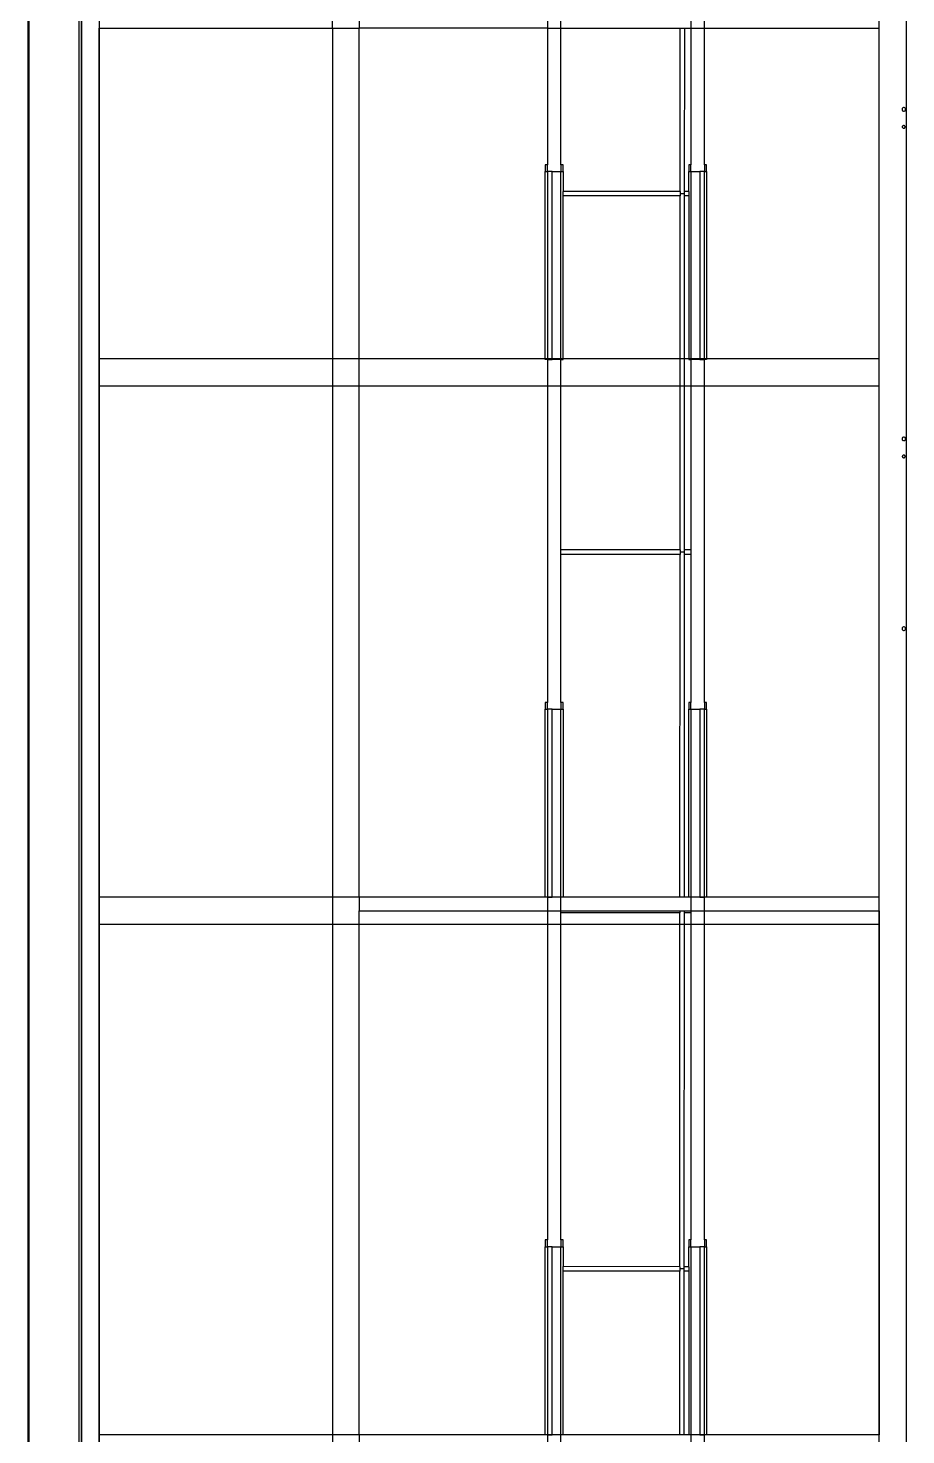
# Model space of a CAD drawing. Header units: millimetres. Extents: x 90964 to 877642, y 656808 to 1438307.
# Drawn here: x 833494 to 843285, y 1190027 to 1205727 of the extents above; entities that cross this region are included whole.
import ezdxf

# ---------------------------------------------------------------- set-up
doc = ezdxf.new("R2010")
doc.units = ezdxf.units.MM
doc.header["$LTSCALE"] = 300
doc.layers.add('ProfileEdges', color=7, linetype='Continuous')
doc.layers.add('SectionCutEdges', color=7, linetype='Continuous')

msp = doc.modelspace()

# ---------------------------------------------------------------- linework, layer by layer
at = {"color": 251}
for p, q in [((834062.1, 1179938.3), (834062.1, 1259469)), ((833494, 1181026.5), (833494, 1258215.2)), ((833505.6, 1181026.5), (833505.6, 1258215.2)), ((840767.8, 1203903.3), (840768.4, 1205726.5)), ((840817.8, 1203903.3), (840818.4, 1205726.5)), ((839263.1, 1202026.5), (839263.1, 1204126.5)), ((839438.1, 1202026.5), (839438.1, 1204126.5)), ((839463.1, 1204126.5), (839463.1, 1203903.8)), ((840863.1, 1203903.3), (840863.1, 1204126.5)), ((840888.1, 1204126.5), (840888.1, 1202026.5)), ((841063.1, 1204126.5), (841063.1, 1202026.5)), ((840767.8, 1203903.3), (839463.1, 1203903.8)), ((839463.1, 1203853.8), (839463.1, 1203903.8)), ((840767.8, 1203878.3), (840767.7, 1203853.3)), ((840767.8, 1203903.3), (840767.8, 1203878.3)), ((840817.8, 1203878.3), (840767.8, 1203878.3)), ((840817.7, 1203853.3), (840817.8, 1203878.3)), ((840863.1, 1203903.3), (840817.8, 1203903.3)), ((840817.8, 1203878.3), (840817.8, 1203903.3)), ((840863.1, 1203903.3), (840863.1, 1203853.3)), ((840767.7, 1203853.3), (839463.1, 1203853.8)), ((839463.1, 1202026.5), (839463.1, 1203853.8)), ((840766.5, 1199903.3), (840767.7, 1203853.3)), ((840816.5, 1199903.3), (840817.7, 1203853.3)), ((840863.1, 1203853.3), (840817.7, 1203853.3)), ((840863.1, 1203853.3), (840863.1, 1202026.5)), ((839288.1, 1202026.5), (839263.1, 1202026.5)), ((839438.1, 1202026.5), (839463.1, 1202026.5)), ((840863.1, 1202026.5), (840888.1, 1202026.5)), ((841063.1, 1202026.5), (841038.1, 1202026.5)), ((840766.5, 1199903.3), (839438.1, 1199903.8)), ((840766.4, 1199853.3), (839438.1, 1199853.8)), ((840765.2, 1196026.5), (840766.4, 1199853.3)), ((840766.5, 1199878.3), (840766.4, 1199853.3)), ((840766.5, 1199903.3), (840766.5, 1199878.3)), ((840816.5, 1199878.3), (840766.5, 1199878.3)), ((840815.2, 1196026.5), (840816.4, 1199853.3)), ((840816.4, 1199853.3), (840816.5, 1199878.3)), ((840888.1, 1199853.3), (840816.4, 1199853.3)), ((840888.1, 1199903.3), (840816.5, 1199903.3)), ((840816.5, 1199878.3), (840816.5, 1199903.3)), ((839263.1, 1196026.5), (839263.1, 1198126.5)), ((839438.1, 1196026.5), (839438.1, 1198126.5)), ((839463.1, 1198126.5), (839463.1, 1196026.5)), ((840863.1, 1196026.5), (840863.1, 1198126.5)), ((840888.1, 1198126.5), (840888.1, 1196026.5)), ((841063.1, 1198126.5), (841063.1, 1196026.5)), ((840765.2, 1195876.5), (840765.2, 1195853.4)), ((840815.2, 1195853.3), (840815.2, 1195876.5)), ((840765.2, 1195853.4), (839438.1, 1195853.8)), ((840763.9, 1191903.4), (840765.2, 1195853.4)), ((840813.9, 1191903.3), (840815.2, 1195853.3)), ((840888.1, 1195853.3), (840815.2, 1195853.3)), ((839263.1, 1190026.5), (839263.1, 1192126.5)), ((839438.1, 1190026.5), (839438.1, 1192126.5)), ((839463.1, 1192126.5), (839463.1, 1191903.8)), ((840863.1, 1191903.3), (840863.1, 1192126.5)), ((840888.1, 1192126.5), (840888.1, 1190026.5)), ((841063.1, 1192126.5), (841063.1, 1190026.5)), ((840763.9, 1191903.4), (839463.1, 1191903.8)), ((839463.1, 1191853.8), (839463.1, 1191903.8)), ((840763.9, 1191853.4), (839463.1, 1191853.8)), ((839463.1, 1190026.5), (839463.1, 1191853.8)), ((840763.3, 1190026.5), (840763.9, 1191853.4)), ((840763.9, 1191903.4), (840763.9, 1191878.4)), ((840813.9, 1191878.3), (840763.9, 1191878.4)), ((840763.9, 1191878.4), (840763.9, 1191853.4)), ((840813.3, 1190026.5), (840813.9, 1191853.3)), ((840863.1, 1191903.3), (840813.9, 1191903.3)), ((840813.9, 1191878.3), (840813.9, 1191903.3)), ((840813.9, 1191853.3), (840813.9, 1191878.3)), ((840863.1, 1191853.3), (840813.9, 1191853.3)), ((840863.1, 1191903.3), (840863.1, 1191853.3)), ((840863.1, 1191853.3), (840863.1, 1190026.5))]:
    msp.add_line(p, q, dxfattribs=at)
at = {"layer": 'ProfileEdges'}
for points in [[(842988.1, 1261726.5), (843288.1, 1261726.5), (843288.1, 1181026.5), (842988.1, 1181026.5)], [(834088.1, 1259226.5), (834288.1, 1259226.5), (834288.1, 1181026.5), (834088.1, 1181026.5)], [(842988.1, 1202034.3), (834288.1, 1202034.3), (834288.1, 1201734.3), (842988.1, 1201734.3)], [(842988.1, 1196026.6), (834288.1, 1196026.5), (834288.1, 1195726.5), (842988.1, 1195726.6)], [(842988.1, 1190026.6), (834288.1, 1190026.5), (834288.1, 1189726.5), (842988.1, 1189726.6)]]:
    msp.add_lwpolyline(points, close=True, dxfattribs=at)
at = {"layer": 'SectionCutEdges', "color": 251}
for p, q in [((834088.1, 1259226.5), (834088.1, 1181026.5)), ((834288.1, 1206026.5), (834288.1, 1205726.5)), ((836888.1, 1205726.5), (836888.1, 1206026.5)), ((837188.1, 1206026.5), (837188.1, 1205726.5)), ((839288.1, 1206026.5), (839288.1, 1205726.5)), ((839438.1, 1205726.5), (839438.1, 1206026.5)), ((840888.1, 1206026.5), (840888.1, 1205726.5)), ((841038.1, 1205726.5), (841038.1, 1206026.5)), ((842988.1, 1205726.5), (842988.1, 1206026.5)), ((834288.1, 1181026.5), (834288.1, 1205726.5)), ((834288.1, 1205726.5), (836888.1, 1205726.5)), ((836888.1, 1205726.5), (836888.1, 1205726.5)), ((836888.1, 1205726.5), (836888.1, 1181026.5)), ((836888.1, 1205726.5), (837188.1, 1205726.5)), ((837188.1, 1196026.5), (837188.1, 1205726.5)), ((839288.1, 1205726.5), (837188.1, 1205726.5)), ((839288.1, 1205726.5), (839288.1, 1204201.5)), ((839288.1, 1205726.5), (839438.1, 1205726.5)), ((839438.1, 1204201.5), (839438.1, 1205726.5)), ((839438.1, 1205726.5), (840768.4, 1205726.5)), ((840768.4, 1205726.5), (840818.4, 1205726.5)), ((840818.4, 1205726.5), (840888.1, 1205726.5)), ((840888.1, 1205726.5), (840888.1, 1204201.5)), ((840888.1, 1205726.5), (841038.1, 1205726.5)), ((841038.1, 1204201.5), (841038.1, 1205726.5)), ((841038.1, 1205726.5), (842988.1, 1205726.5)), ((842988.1, 1196026.5), (842988.1, 1205726.5)), ((843243.4, 1204824.7), (843242.7, 1204819.6)), ((843242.7, 1204819.6), (843243.4, 1204814.4)), ((843245.4, 1204829.6), (843243.4, 1204824.7)), ((843248.6, 1204833.7), (843245.4, 1204829.6)), ((843252.7, 1204836.9), (843248.6, 1204833.7)), ((843257.5, 1204838.9), (843252.7, 1204836.9)), ((843262.7, 1204839.6), (843257.5, 1204838.9)), ((843267.9, 1204838.9), (843262.7, 1204839.6)), ((843272.7, 1204836.9), (843267.9, 1204838.9)), ((843276.9, 1204833.7), (843272.7, 1204836.9)), ((843280, 1204829.6), (843276.9, 1204833.7)), ((843282, 1204824.7), (843280, 1204829.6)), ((843282.7, 1204819.6), (843282, 1204824.7)), ((843282, 1204814.4), (843282.7, 1204819.6)), ((843243.4, 1204814.4), (843245.4, 1204809.6)), ((843245.4, 1204809.6), (843248.6, 1204805.4)), ((843248.6, 1204805.4), (843252.7, 1204802.2)), ((843252.7, 1204802.2), (843257.5, 1204800.3)), ((843257.5, 1204800.3), (843262.7, 1204799.6)), ((843262.7, 1204799.6), (843267.9, 1204800.3)), ((843267.9, 1204800.3), (843272.7, 1204802.2)), ((843272.7, 1204802.2), (843276.9, 1204805.4)), ((843276.9, 1204805.4), (843280, 1204809.6)), ((843280, 1204809.6), (843282, 1204814.4)), ((843247.7, 1204624.6), (843248.2, 1204628.5)), ((843248.2, 1204620.7), (843247.7, 1204624.6)), ((843248.2, 1204628.5), (843249.7, 1204632.1)), ((843249.7, 1204617.1), (843248.2, 1204620.7)), ((843252.1, 1204635.2), (843249.7, 1204632.1)), ((843249.7, 1204617.1), (843252.1, 1204614)), ((843255.2, 1204637.6), (843252.1, 1204635.2)), ((843252.1, 1204614), (843255.2, 1204611.6)), ((843258.8, 1204639.1), (843255.2, 1204637.6)), ((843255.2, 1204611.6), (843258.8, 1204610.1)), ((843262.7, 1204639.6), (843258.8, 1204639.1)), ((843258.8, 1204610.1), (843262.7, 1204609.6)), ((843266.6, 1204639.1), (843262.7, 1204639.6)), ((843262.7, 1204609.6), (843266.6, 1204610.1)), ((843270.2, 1204637.6), (843266.6, 1204639.1)), ((843266.6, 1204610.1), (843270.2, 1204611.6)), ((843273.3, 1204635.2), (843270.2, 1204637.6)), ((843270.2, 1204611.6), (843273.3, 1204614)), ((843275.7, 1204632.1), (843273.3, 1204635.2)), ((843273.3, 1204614), (843275.7, 1204617.1)), ((843277.2, 1204628.5), (843275.7, 1204632.1)), ((843275.7, 1204617.1), (843277.2, 1204620.7)), ((843277.7, 1204624.6), (843277.2, 1204628.5)), ((843277.7, 1204624.6), (843277.2, 1204620.7)), ((839288.1, 1204201.5), (839263.1, 1204201.5)), ((839263.1, 1204201.5), (839263.1, 1204126.5)), ((839288.1, 1204126.5), (839288.1, 1204201.5)), ((839463.1, 1204201.5), (839438.1, 1204201.5)), ((839438.1, 1204201.5), (839438.1, 1204126.5)), ((839463.1, 1204126.5), (839463.1, 1204201.5)), ((840888.1, 1204201.5), (840863.1, 1204201.5)), ((840863.1, 1204201.5), (840863.1, 1204126.5)), ((840888.1, 1204126.5), (840888.1, 1204201.5)), ((841063.1, 1204201.5), (841038.1, 1204201.5)), ((841038.1, 1204201.5), (841038.1, 1204126.5)), ((841063.1, 1204126.5), (841063.1, 1204201.5)), ((839263.1, 1204126.5), (839288.1, 1204126.5)), ((839288.1, 1204126.5), (839288.1, 1202026.5)), ((839338.1, 1204126.5), (839288.1, 1204126.5)), ((839338.1, 1202026.5), (839338.1, 1204126.5)), ((839338.1, 1204126.5), (839438.1, 1204126.5)), ((839438.1, 1204126.5), (839463.1, 1204126.5)), ((840863.1, 1204126.5), (840888.1, 1204126.5)), ((840888.1, 1204126.5), (840988.1, 1204126.5)), ((840988.1, 1204126.5), (840988.1, 1202026.5)), ((841038.1, 1204126.5), (840988.1, 1204126.5)), ((841038.1, 1202026.5), (841038.1, 1204126.5)), ((841038.1, 1204126.5), (841063.1, 1204126.5)), ((839288.1, 1202026.5), (839338.1, 1202026.5)), ((839288.1, 1202026.5), (839288.1, 1198201.5)), ((839438.1, 1202026.5), (839338.1, 1202026.5)), ((839438.1, 1199903.8), (839438.1, 1202026.5)), ((840988.1, 1202026.5), (840888.1, 1202026.5)), ((840888.1, 1202026.5), (840888.1, 1199903.3)), ((840988.1, 1202026.5), (841038.1, 1202026.5)), ((841038.1, 1198201.5), (841038.1, 1202026.5)), ((843243.4, 1201147), (843242.7, 1201141.8)), ((843242.7, 1201141.8), (843243.4, 1201136.6)), ((843245.4, 1201151.8), (843243.4, 1201147)), ((843243.4, 1201136.6), (843245.4, 1201131.8)), ((843248.6, 1201156), (843245.4, 1201151.8)), ((843245.4, 1201131.8), (843248.6, 1201127.7)), ((843252.7, 1201159.1), (843248.6, 1201156)), ((843248.6, 1201127.7), (843252.7, 1201124.5)), ((843257.5, 1201161.1), (843252.7, 1201159.1)), ((843252.7, 1201124.5), (843257.5, 1201122.5)), ((843262.7, 1201161.8), (843257.5, 1201161.1)), ((843257.5, 1201122.5), (843262.7, 1201121.8)), ((843267.9, 1201161.1), (843262.7, 1201161.8)), ((843262.7, 1201121.8), (843267.9, 1201122.5)), ((843272.7, 1201159.1), (843267.9, 1201161.1)), ((843267.9, 1201122.5), (843272.7, 1201124.5)), ((843276.9, 1201156), (843272.7, 1201159.1)), ((843272.7, 1201124.5), (843276.9, 1201127.7)), ((843280, 1201151.8), (843276.9, 1201156)), ((843276.9, 1201127.7), (843280, 1201131.8)), ((843282, 1201147), (843280, 1201151.8)), ((843280, 1201131.8), (843282, 1201136.6)), ((843282.7, 1201141.8), (843282, 1201147)), ((843282, 1201136.6), (843282.7, 1201141.8)), ((843247.7, 1200946.8), (843248.2, 1200950.7)), ((843248.2, 1200942.9), (843247.7, 1200946.8)), ((843249.7, 1200954.3), (843248.2, 1200950.7)), ((843248.2, 1200942.9), (843249.7, 1200939.3)), ((843252.1, 1200957.4), (843249.7, 1200954.3)), ((843249.7, 1200939.3), (843252.1, 1200936.2)), ((843255.2, 1200959.8), (843252.1, 1200957.4)), ((843252.1, 1200936.2), (843255.2, 1200933.8)), ((843258.8, 1200961.3), (843255.2, 1200959.8)), ((843255.2, 1200933.8), (843258.8, 1200932.3)), ((843262.7, 1200961.8), (843258.8, 1200961.3)), ((843258.8, 1200932.3), (843262.7, 1200931.8)), ((843266.6, 1200961.3), (843262.7, 1200961.8)), ((843262.7, 1200931.8), (843266.6, 1200932.3)), ((843270.2, 1200959.8), (843266.6, 1200961.3)), ((843266.6, 1200932.3), (843270.2, 1200933.8)), ((843273.3, 1200957.4), (843270.2, 1200959.8)), ((843270.2, 1200933.8), (843273.3, 1200936.2)), ((843275.7, 1200954.3), (843273.3, 1200957.4)), ((843273.3, 1200936.2), (843275.7, 1200939.3)), ((843277.2, 1200950.7), (843275.7, 1200954.3)), ((843275.7, 1200939.3), (843277.2, 1200942.9)), ((843277.7, 1200946.8), (843277.2, 1200950.7)), ((843277.7, 1200946.8), (843277.2, 1200942.9)), ((839438.1, 1199853.8), (839438.1, 1199903.8)), ((839438.1, 1198201.5), (839438.1, 1199853.8)), ((840888.1, 1199903.3), (840888.1, 1199853.3)), ((840888.1, 1199853.3), (840888.1, 1198201.5)), ((843243.4, 1199029.4), (843242.7, 1199024.2)), ((843242.7, 1199024.2), (843243.4, 1199019)), ((843245.4, 1199034.2), (843243.4, 1199029.4)), ((843243.4, 1199019), (843245.4, 1199014.2)), ((843248.6, 1199038.3), (843245.4, 1199034.2)), ((843245.4, 1199014.2), (843248.6, 1199010)), ((843252.7, 1199041.5), (843248.6, 1199038.3)), ((843248.6, 1199010), (843252.7, 1199006.9)), ((843257.5, 1199043.5), (843252.7, 1199041.5)), ((843262.7, 1199044.2), (843257.5, 1199043.5)), ((843267.9, 1199043.5), (843262.7, 1199044.2)), ((843272.7, 1199041.5), (843267.9, 1199043.5)), ((843276.9, 1199038.3), (843272.7, 1199041.5)), ((843272.7, 1199006.9), (843276.9, 1199010)), ((843280, 1199034.2), (843276.9, 1199038.3)), ((843276.9, 1199010), (843280, 1199014.2)), ((843282, 1199029.4), (843280, 1199034.2)), ((843280, 1199014.2), (843282, 1199019)), ((843282.7, 1199024.2), (843282, 1199029.4)), ((843282, 1199019), (843282.7, 1199024.2)), ((843252.7, 1199006.9), (843257.5, 1199004.9)), ((843257.5, 1199004.9), (843262.7, 1199004.2)), ((843262.7, 1199004.2), (843267.9, 1199004.9)), ((843267.9, 1199004.9), (843272.7, 1199006.9)), ((839288.1, 1198201.5), (839263.1, 1198201.5)), ((839263.1, 1198201.5), (839263.1, 1198126.5)), ((839263.1, 1198126.5), (839288.1, 1198126.5)), ((839288.1, 1198126.5), (839288.1, 1198201.5)), ((839288.1, 1198126.5), (839288.1, 1196026.5)), ((839338.1, 1198126.5), (839288.1, 1198126.5)), ((839338.1, 1196026.5), (839338.1, 1198126.5)), ((839338.1, 1198126.5), (839438.1, 1198126.5)), ((839463.1, 1198201.5), (839438.1, 1198201.5)), ((839438.1, 1198201.5), (839438.1, 1198126.5)), ((839438.1, 1198126.5), (839463.1, 1198126.5)), ((839463.1, 1198126.5), (839463.1, 1198201.5)), ((840888.1, 1198201.5), (840863.1, 1198201.5)), ((840863.1, 1198201.5), (840863.1, 1198126.5)), ((840863.1, 1198126.5), (840888.1, 1198126.5)), ((840888.1, 1198126.5), (840888.1, 1198201.5)), ((840888.1, 1198126.5), (840988.1, 1198126.5)), ((840988.1, 1198126.5), (840988.1, 1196026.5)), ((841038.1, 1198126.5), (840988.1, 1198126.5)), ((841063.1, 1198201.5), (841038.1, 1198201.5)), ((841038.1, 1198201.5), (841038.1, 1198126.5)), ((841038.1, 1196026.5), (841038.1, 1198126.5)), ((841038.1, 1198126.5), (841063.1, 1198126.5)), ((841063.1, 1198126.5), (841063.1, 1198201.5)), ((837188.1, 1196026.5), (837188.1, 1195876.5)), ((839263.1, 1196026.5), (837188.1, 1196026.5)), ((839288.1, 1196026.5), (839263.1, 1196026.5)), ((839288.1, 1196026.5), (839338.1, 1196026.5)), ((839288.1, 1196026.5), (839288.1, 1195876.5)), ((839438.1, 1196026.5), (839338.1, 1196026.5)), ((839463.1, 1196026.5), (839438.1, 1196026.5)), ((839438.1, 1195876.5), (839438.1, 1196026.5)), ((839788.1, 1196026.5), (839463.1, 1196026.5)), ((839938.1, 1196026.5), (839788.1, 1196026.5)), ((840765.2, 1196026.5), (839938.1, 1196026.5)), ((840815.2, 1196026.5), (840765.2, 1196026.5)), ((840863.1, 1196026.5), (840815.2, 1196026.5)), ((840888.1, 1196026.5), (840863.1, 1196026.5)), ((840988.1, 1196026.5), (840888.1, 1196026.5)), ((840888.1, 1196026.5), (840888.1, 1195876.5)), ((840988.1, 1196026.5), (841038.1, 1196026.5)), ((841063.1, 1196026.5), (841038.1, 1196026.5)), ((841038.1, 1195876.5), (841038.1, 1196026.5)), ((842988.1, 1196026.5), (841063.1, 1196026.5)), ((842988.1, 1195876.5), (842988.1, 1196026.5)), ((837188.1, 1190026.5), (837188.1, 1195876.5)), ((837188.1, 1195876.5), (839288.1, 1195876.5)), ((839288.1, 1195876.5), (839288.1, 1192201.5)), ((839288.1, 1195876.5), (839438.1, 1195876.5)), ((839438.1, 1195853.8), (839438.1, 1195876.5)), ((839438.1, 1195876.5), (839788.1, 1195876.5)), ((839788.1, 1195876.5), (839938.1, 1195876.5)), ((839938.1, 1195876.5), (840765.2, 1195876.5)), ((840765.2, 1195876.5), (840815.2, 1195876.5)), ((840815.2, 1195876.5), (840888.1, 1195876.5)), ((840888.1, 1195876.5), (840888.1, 1195853.3)), ((840888.1, 1195876.5), (841038.1, 1195876.5)), ((841038.1, 1192201.5), (841038.1, 1195876.5)), ((841038.1, 1195876.5), (842988.1, 1195876.5)), ((842988.1, 1195876.5), (842988.1, 1190026.5)), ((839438.1, 1192201.5), (839438.1, 1195853.8)), ((840888.1, 1195853.3), (840888.1, 1192201.5)), ((839288.1, 1192201.5), (839263.1, 1192201.5)), ((839263.1, 1192201.5), (839263.1, 1192126.5)), ((839263.1, 1192126.5), (839288.1, 1192126.5)), ((839288.1, 1192126.5), (839288.1, 1192201.5)), ((839288.1, 1192126.5), (839288.1, 1190026.5)), ((839338.1, 1192126.5), (839288.1, 1192126.5)), ((839338.1, 1190026.5), (839338.1, 1192126.5)), ((839338.1, 1192126.5), (839438.1, 1192126.5)), ((839463.1, 1192201.5), (839438.1, 1192201.5)), ((839438.1, 1192201.5), (839438.1, 1192126.5)), ((839438.1, 1192126.5), (839463.1, 1192126.5)), ((839463.1, 1192126.5), (839463.1, 1192201.5)), ((840888.1, 1192201.5), (840863.1, 1192201.5)), ((840863.1, 1192201.5), (840863.1, 1192126.5)), ((840863.1, 1192126.5), (840888.1, 1192126.5)), ((840888.1, 1192126.5), (840888.1, 1192201.5)), ((840888.1, 1192126.5), (840988.1, 1192126.5)), ((840988.1, 1192126.5), (840988.1, 1190026.5)), ((841038.1, 1192126.5), (840988.1, 1192126.5)), ((841063.1, 1192201.5), (841038.1, 1192201.5)), ((841038.1, 1192201.5), (841038.1, 1192126.5)), ((841038.1, 1190026.5), (841038.1, 1192126.5)), ((841038.1, 1192126.5), (841063.1, 1192126.5)), ((841063.1, 1192126.5), (841063.1, 1192201.5)), ((837188.1, 1190026.5), (837188.1, 1189876.5)), ((839263.1, 1190026.5), (837188.1, 1190026.5)), ((839288.1, 1190026.5), (839263.1, 1190026.5)), ((839288.1, 1190026.5), (839338.1, 1190026.5)), ((839288.1, 1190026.5), (839288.1, 1189876.5)), ((839438.1, 1190026.5), (839338.1, 1190026.5)), ((839463.1, 1190026.5), (839438.1, 1190026.5)), ((839438.1, 1189876.5), (839438.1, 1190026.5)), ((839788.1, 1190026.5), (839463.1, 1190026.5)), ((839938.1, 1190026.5), (839788.1, 1190026.5)), ((840763.3, 1190026.5), (839938.1, 1190026.5)), ((840813.3, 1190026.5), (840763.3, 1190026.5)), ((840863.1, 1190026.5), (840813.3, 1190026.5)), ((840888.1, 1190026.5), (840863.1, 1190026.5)), ((840988.1, 1190026.5), (840888.1, 1190026.5)), ((840888.1, 1190026.5), (840888.1, 1189876.5)), ((840988.1, 1190026.5), (841038.1, 1190026.5)), ((841063.1, 1190026.5), (841038.1, 1190026.5)), ((841038.1, 1189876.5), (841038.1, 1190026.5)), ((842988.1, 1190026.5), (841063.1, 1190026.5)), ((842988.1, 1189876.5), (842988.1, 1190026.5))]:
    msp.add_line(p, q, dxfattribs=at)

doc.saveas('drawing.dxf')
